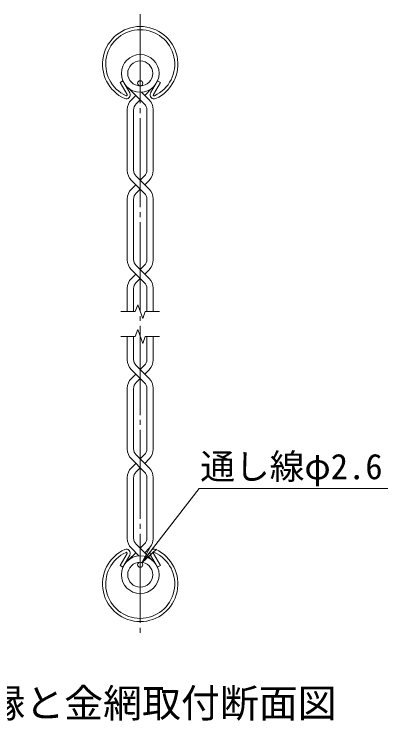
# Model space of a CAD drawing. Units: millimetres, scale not verified. Extents: x -8400 to 8400, y -5940 to 5940.
# Drawn here: x 274 to 1786, y 299 to 3155 of the extents above; entities that cross this region are included whole.
import ezdxf
from ezdxf.enums import TextEntityAlignment as Align

# ---------------------------------------------------------------- set-up
doc = ezdxf.new("R2010")
doc.units = ezdxf.units.MM
doc.header["$LTSCALE"] = 20
doc.linetypes.add('LONG_CHAIN', pattern=[21, 18, -1, 1, -1])
for name, color, linetype, lineweight in [('0-1_D-TTL-TXT', 7, 'Continuous', 9), ('0-3_D-STR1', 1, 'Continuous', 9), ('0-6_D-BMK', 2, 'LONG_CHAIN', 9), ('0-7_D-STR-DIM', 7, 'Continuous', 9), ('0-8_0', 7, 'Continuous', 9), ('0-9_D-STR3', 3, 'Continuous', 9), ('0-C_D-STR-TXT', 7, 'Continuous', 9), ('0-D_D-STR2', 7, 'Continuous', 9)]:
    doc.layers.add(name, color=color, linetype=linetype, lineweight=lineweight)
doc.styles.add('ＭＳ ゴシック', font='')
doc.styles.get('ＭＳ ゴシック').set_extended_font_data('MS Gothic')

# ---------------------------------------------------------------- blocks, each defined once
blk = doc.blocks.new('_Open')
at = {"layer": '0-8_0'}
blk.add_line((-20, 3.333), (0, 0), dxfattribs=at)
blk.add_lwpolyline([(-20, -3.333), (0, 0), (-20, 0)], dxfattribs=at)

msp = doc.modelspace()

# ---------------------------------------------------------------- linework, layer by layer
at = {"layer": '0-3_D-STR1'}
for p, q in [((702.9, 2878.61), (714.01, 2885.02)), ((742.09, 2836.4), (714.01, 2885.02)), ((826.63, 2836.4), (854.71, 2885.02)), ((865.82, 2878.61), (854.71, 2885.02)), ((730.97, 2829.98), (702.9, 2878.61)), ((837.75, 2829.98), (865.82, 2878.61)), ((730.97, 975.43), (702.9, 926.8)), ((837.75, 975.43), (865.82, 926.8)), ((742.09, 969.01), (714.01, 920.39)), ((826.63, 969.01), (854.71, 920.39)), ((702.9, 926.8), (714.01, 920.39)), ((865.82, 926.8), (854.71, 920.39))]:
    msp.add_line(p, q, dxfattribs=at)
for centre, radius, start, end in [((784.36, 2952.63), 152.4, 294.32478, 245.67522), ((784.36, 2952.63), 139.57, 294.32478, 245.67522), ((728.19, 2828.38), 16.04, 245.67522, 30), ((728.19, 2828.38), 3.21, 245.67522, 30), ((840.53, 2828.38), 16.04, 150, 294.32478), ((840.53, 2828.38), 3.21, 150, 294.32478), ((784.36, 852.78), 152.4, 114.32478, 65.67522), ((784.36, 852.78), 139.57, 114.32478, 65.67522), ((728.19, 977.03), 16.04, 330, 114.32478), ((728.19, 977.03), 3.21, 330, 114.32478), ((840.53, 977.03), 16.04, 65.67522, 210), ((840.53, 977.03), 3.21, 65.67522, 210)]:
    msp.add_arc(centre, radius, start, end, dxfattribs=at)
at = {"layer": '0-6_D-BMK'}
msp.add_line((784.36, 3155.03), (784.36, 650.38), dxfattribs=at)
at = {"layer": '0-7_D-STR-DIM'}
for p, q in [((774.1, 1980.89), (763.84, 1952.7)), ((794.62, 1924.51), (774.1, 1980.89)), ((706.09, 1952.7), (763.84, 1952.7)), ((804.88, 1952.7), (794.62, 1924.51)), ((804.88, 1952.7), (862.63, 1952.7)), ((774.1, 1880.9), (763.84, 1852.71)), ((794.62, 1824.52), (774.1, 1880.9)), ((706.09, 1852.71), (763.84, 1852.71)), ((804.88, 1852.71), (794.62, 1824.52)), ((804.88, 1852.71), (862.63, 1852.71))]:
    msp.add_line(p, q, dxfattribs=at)
at = {"layer": '0-9_D-STR3'}
for centre in [(784.36, 2875.45), (784.36, 929.96)]:
    msp.add_circle(centre, 10.4, dxfattribs=at)
at = {"layer": '0-C_D-STR-TXT'}
msp.add_lwpolyline([(1786.12, 1238.42), (1022.25, 1238.42), (791.93, 939.78)], dxfattribs=at)
at = {"layer": '0-D_D-STR2'}
for p, q in [((784.36, 2808.51), (736.9, 2855.96)), ((802.51, 2826.66), (831.81, 2855.96)), ((820.13, 2809.03), (789.6, 2839.56)), ((748.58, 2809.03), (766.21, 2826.66)), ((768.15, 2792.3), (784.36, 2808.51)), ((800.56, 2792.3), (784.36, 2808.51)), ((732.18, 2769.43), (732.18, 2522.93)), ((757.85, 2767.41), (757.85, 2524.95)), ((810.87, 2767.41), (810.87, 2524.95)), ((836.54, 2769.43), (836.54, 2522.93)), ((820.13, 2448.08), (768.15, 2500.06)), ((800.56, 2500.06), (784.36, 2483.86)), ((784.36, 2447.56), (748.58, 2483.34)), ((766.21, 2465.71), (748.58, 2448.08)), ((748.58, 2448.08), (766.21, 2465.71)), ((820.13, 2483.34), (802.51, 2465.71)), ((768.15, 2431.36), (784.36, 2447.56)), ((800.56, 2431.36), (784.36, 2447.56)), ((732.18, 2408.48), (732.18, 2161.99)), ((757.85, 2406.47), (757.85, 2164)), ((810.87, 2406.47), (810.87, 2164)), ((836.54, 2408.48), (836.54, 2161.99)), ((784.36, 2086.61), (748.58, 2122.39)), ((820.13, 2087.13), (768.15, 2139.11)), ((800.56, 2139.11), (784.36, 2122.91)), ((820.13, 2122.39), (802.51, 2104.76)), ((766.21, 2104.76), (748.58, 2087.13)), ((748.58, 2087.13), (766.21, 2104.76)), ((768.15, 2070.41), (784.36, 2086.61)), ((800.56, 2070.41), (784.36, 2086.61)), ((732.18, 2047.54), (732.18, 1952.7)), ((757.85, 2045.52), (757.85, 1952.7)), ((810.87, 2045.52), (810.87, 1952.7)), ((836.54, 2047.54), (836.54, 1952.7)), ((732.18, 1757.87), (732.18, 1852.71)), ((757.85, 1759.89), (757.85, 1852.71)), ((810.87, 1759.89), (810.87, 1852.71)), ((836.54, 1757.87), (836.54, 1852.71)), ((800.56, 1666.3), (748.58, 1718.28)), ((820.13, 1683.02), (768.15, 1735)), ((800.56, 1735), (784.36, 1718.8)), ((820.13, 1718.28), (802.51, 1700.65)), ((766.21, 1700.65), (748.58, 1683.02)), ((784.36, 1682.5), (768.15, 1666.3)), ((732.18, 1396.93), (732.18, 1643.42)), ((757.85, 1398.94), (757.85, 1641.41)), ((810.87, 1398.94), (810.87, 1641.41)), ((836.54, 1396.93), (836.54, 1643.42)), ((820.13, 1322.07), (768.15, 1374.05)), ((800.56, 1374.05), (784.36, 1357.85)), ((800.56, 1305.35), (748.58, 1357.33)), ((820.13, 1357.33), (802.51, 1339.7)), ((766.21, 1339.7), (748.58, 1322.07)), ((784.36, 1321.55), (768.15, 1305.35)), ((732.18, 1035.98), (732.18, 1282.47)), ((757.85, 1038), (757.85, 1280.46)), ((810.87, 1038), (810.87, 1280.46)), ((836.54, 1035.98), (836.54, 1282.47)), ((768.15, 1013.11), (831.81, 949.45)), ((800.56, 1013.11), (784.36, 996.9)), ((766.21, 978.75), (736.9, 949.45)), ((748.58, 996.38), (779.11, 965.85)), ((820.13, 996.38), (802.51, 978.75))]:
    msp.add_line(p, q, dxfattribs=at)
for centre, radius in [((784.36, 2915.58), 76.2), ((784.36, 2915.58), 50.53), ((784.36, 889.83), 76.2), ((784.36, 889.83), 50.53)]:
    msp.add_circle(centre, radius, dxfattribs=at)
for centre, radius, start, end in [((788.18, 2769.43), 56, 135, 180), ((780.54, 2769.43), 56, 0, 45), ((788.18, 2769.43), 30.4, 131.19984, 183.80396), ((780.54, 2769.43), 30.4, 356.19604, 48.80016), ((788.18, 2522.93), 56, 180, 225), ((788.18, 2522.93), 30.4, 176.19604, 228.80016), ((780.54, 2522.93), 30.4, 311.19984, 3.80396), ((780.54, 2522.93), 56, 315, 0), ((788.18, 2408.48), 56, 135, 180), ((788.18, 2408.48), 30.4, 131.19984, 183.80396), ((780.54, 2408.48), 30.4, 356.19604, 48.80016), ((780.54, 2408.48), 56, 0, 45), ((788.18, 2161.99), 56, 180, 225), ((788.18, 2161.99), 30.4, 176.19604, 228.80016), ((780.54, 2161.99), 30.4, 311.19984, 3.80396), ((780.54, 2161.99), 56, 315, 0), ((788.18, 2047.54), 56, 135, 180), ((780.54, 2047.54), 56, 0, 45), ((788.18, 2047.54), 30.4, 131.19984, 183.80396), ((780.54, 2047.54), 30.4, 356.19604, 48.80016), ((788.18, 1757.87), 56, 180, 225), ((788.18, 1757.87), 30.4, 176.19604, 228.80016), ((780.54, 1757.87), 30.4, 311.19984, 3.80396), ((780.54, 1757.87), 56, 315, 0), ((788.18, 1643.42), 56, 135, 180), ((788.18, 1643.42), 30.4, 131.19984, 183.80396), ((780.54, 1643.42), 30.4, 356.19604, 48.80016), ((780.54, 1643.42), 56, 0, 45), ((788.18, 1396.93), 56, 180, 225), ((788.18, 1396.93), 30.4, 176.19604, 228.80016), ((780.54, 1396.93), 30.4, 311.19984, 3.80396), ((780.54, 1396.93), 56, 315, 0), ((788.18, 1282.47), 56, 135, 180), ((780.54, 1282.47), 56, 0, 45), ((788.18, 1282.47), 30.4, 131.19984, 183.80396), ((780.54, 1282.47), 30.4, 356.19604, 48.80016), ((788.18, 1035.98), 56, 180, 225), ((788.18, 1035.98), 30.4, 176.19604, 228.80016), ((780.54, 1035.98), 30.4, 311.19984, 3.80396), ((780.54, 1035.98), 56, 315, 0)]:
    msp.add_arc(centre, radius, start, end, dxfattribs=at)

# ---------------------------------------------------------------- block references
at = {"layer": '0-C_D-STR-TXT', "xscale": 4, "yscale": 4, "rotation": 232.35992}
msp.add_blockref('_Open', (790.71, 938.2), dxfattribs=at)

# ---------------------------------------------------------------- texts
at = {"layer": '0-1_D-TTL-TXT', "style": 'ＭＳ ゴシック'}
msp.add_text('胴縁と金網取付断面図', height=115.4, dxfattribs=at).set_placement((4.66, 278.51), align=Align.BOTTOM_LEFT)
at = {"layer": '0-C_D-STR-TXT', "style": 'ＭＳ ゴシック'}
msp.add_text('通し線φ2.6', height=102.9, dxfattribs=at).set_placement((1027.44, 1244.64), align=Align.BOTTOM_LEFT)

doc.saveas('drawing.dxf')
